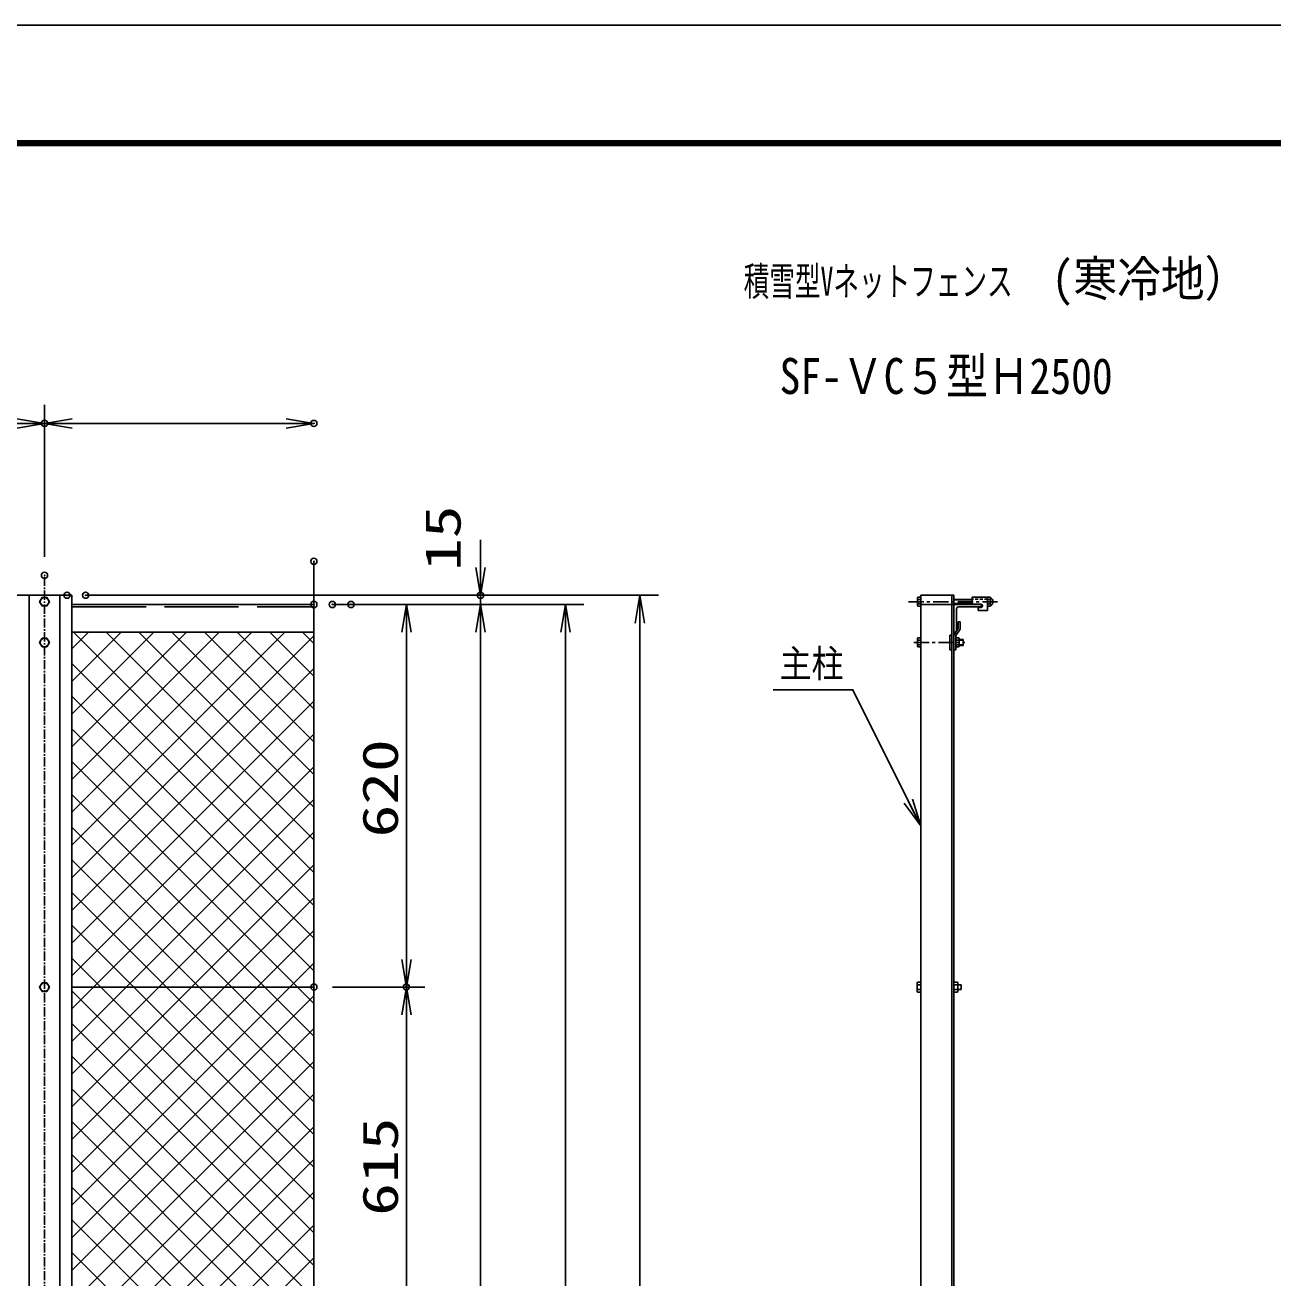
# Model space of a CAD drawing. Units: millimetres, scale not verified. Extents: x -4455 to 4455, y -3150 to 3150.
# Drawn here: x -1584 to 438, y 1120 to 3150 of the extents above; entities that cross this region are included whole.
import ezdxf
from ezdxf.enums import TextEntityAlignment as Align

# ---------------------------------------------------------------- set-up
doc = ezdxf.new("R2010")
doc.units = ezdxf.units.MM
doc.header["$LTSCALE"] = 20
doc.header["$PDMODE"] = 32
doc.header["$PDSIZE"] = 10
for name, pattern in [('DASHED', [7.5, 6, -1.5]), ('USER1', [1.125, 0.75, -0.125, 0.125, -0.125]), ('USER2', [2, 1.25, -0.25, 0.25, -0.25]), ('USER3', [0.375, 0.25, -0.125])]:
    doc.linetypes.add(name, pattern=pattern)
for name, color, linetype, lineweight in [('0-0_1', 7, 'Continuous', 25), ('0-1_2', 7, 'Continuous', 25), ('0-2_0', 4, 'Continuous', 25), ('0-6_EXTCNT-L', 1, 'Continuous', 25), ('0-7_WAKU', 7, 'Continuous', 25)]:
    doc.layers.add(name, color=color, linetype=linetype, lineweight=lineweight)
doc.layers.add('0-3_10', color=4, linetype='Continuous')
doc.layers.add('0-5_DEFPOINTS', color=7, linetype='Continuous')
doc.styles.add('ＭＳ ゴシック', font='')
doc.styles.get('ＭＳ ゴシック').set_extended_font_data('MS Gothic')

# ---------------------------------------------------------------- blocks, each defined once
blk = doc.blocks.new('DARROWS')
at = {"layer": '0-2_0', "color": 2}
blk.add_line((0, 0), (-19.982, 0), dxfattribs=at)
blk.add_lwpolyline([(-20, -3.333), (0, 0), (-20, 3.333)], dxfattribs=at)
blk = doc.blocks.new('X33')
at = {"layer": '0-2_0'}
for p, q in [((63878.6, 94637.7), (70774.3, 101533.4)), ((63878.6, 95698.4), (69713.6, 101533.4)), ((63878.6, 96759), (68652.9, 101533.4)), ((63878.6, 97819.7), (67592.3, 101533.4)), ((63878.6, 98880.4), (66531.6, 101533.4)), ((63878.6, 99941), (65470.9, 101533.4)), ((63878.6, 101001.7), (64410.3, 101533.4)), ((71718.6, 93744.4), (63929.6, 101533.4)), ((71718.6, 94805.1), (64990.3, 101533.4)), ((71718.6, 95865.7), (66050.9, 101533.4)), ((71718.6, 96926.4), (67111.6, 101533.4)), ((71718.6, 97987), (68172.2, 101533.4)), ((71718.6, 99047.7), (69232.9, 101533.4)), ((71718.6, 100108.4), (70293.6, 101533.4)), ((71718.6, 101169), (71354.2, 101533.4)), ((63878.6, 93577.1), (71718.6, 101417.1)), ((71718.6, 92683.7), (63878.6, 100523.8)), ((63878.6, 92516.4), (71718.6, 100356.4)), ((71718.6, 91623.1), (63878.6, 99463.1)), ((63878.6, 91455.7), (71718.6, 99295.8)), ((71718.6, 90562.4), (63878.6, 98402.4)), ((63878.6, 90395.1), (71718.6, 98235.1)), ((71718.6, 89501.8), (63878.6, 97341.8)), ((63878.6, 89334.4), (71718.6, 97174.4)), ((71718.6, 88441.1), (63878.6, 96281.1)), ((63878.6, 88273.8), (71718.6, 96113.8)), ((71718.6, 87380.4), (63878.6, 95220.5)), ((63878.6, 87213.1), (71718.6, 95053.1)), ((71718.6, 86319.8), (63878.6, 94159.8)), ((63878.6, 86152.4), (71718.6, 93992.5)), ((71718.6, 85259.1), (63878.6, 93099.1)), ((63878.6, 85091.8), (71718.6, 92931.8)), ((71718.6, 84198.5), (63878.6, 92038.5)), ((63878.6, 84031.1), (71718.6, 91871.1)), ((71718.6, 83137.8), (63878.6, 90977.8)), ((63878.6, 82970.5), (71718.6, 90810.5)), ((71718.6, 82077.1), (63878.6, 89917.2)), ((63878.6, 81909.8), (71718.6, 89749.8)), ((71718.6, 81016.5), (63878.6, 88856.5)), ((63878.6, 80849.1), (71718.6, 88689.2)), ((71718.6, 79955.8), (63878.6, 87795.8)), ((63878.6, 79788.5), (71718.6, 87628.5)), ((71718.6, 78895.2), (63878.6, 86735.2)), ((63878.6, 78727.8), (71718.6, 86567.8)), ((71718.6, 77834.5), (63878.6, 85674.5)), ((63878.6, 77667.2), (71718.6, 85507.2)), ((71718.6, 76773.8), (63878.6, 84613.8)), ((63878.6, 76606.5), (71718.6, 84446.5)), ((71718.6, 75713.2), (63878.6, 83553.2)), ((63878.6, 75545.8), (71718.6, 83385.9)), ((71718.6, 74652.5), (63878.6, 82492.5)), ((63878.6, 74485.2), (71718.6, 82325.2)), ((71718.6, 73591.9), (63878.6, 81431.9)), ((63878.6, 73424.5), (71718.6, 81264.5))]:
    blk.add_line(p, q, dxfattribs=at)

msp = doc.modelspace()

# ---------------------------------------------------------------- linework, layer by layer
at = {"layer": '0-0_1', "color": 4}
for p, q in [((-1116.12, 2281.17), (-1116.12, 2196.53)), ((-1116.12, 2196.53), (-1116.11, 41.47)), ((-70.44, 2153.51), (-63.84, 2153.51)), ((-70.44, 2145.83), (-63.84, 2145.83))]:
    msp.add_line(p, q, dxfattribs=at)
at = {"layer": '0-0_1', "color": 4, "linetype": 'USER1'}
msp.add_line((-1552.61, -593.83), (-1552.61, 2258.48), dxfattribs=at)
at = {"layer": '0-0_1'}
for p, q in [((-1577.62, 2226.17), (-1577.62, -593.83)), ((-1527.62, -593.83), (-1527.62, 2226.17)), ((-1508.11, -593.83), (-1508.11, 2226.17)), ((-132.72, 2226.17), (-132.72, -593.83)), ((-82.22, -593.83), (-82.22, 2226.17)), ((-78.72, -593.83), (-78.72, 2226.17)), ((-1508.11, 2211.17), (-1116.12, 2211.17)), ((-71.72, 2172.17), (-78.72, 2161.67)), ((-71.72, 2183.17), (-71.72, 2172.17)), ((-71.72, 2183.17), (-68.52, 2183.17)), ((-68.52, 2183.17), (-68.52, 2171.2)), ((-1508.11, 2166.17), (-1116.11, 2166.17)), ((-85.52, 2161.67), (-82.22, 2161.67)), ((-85.52, 2161.67), (-85.52, 2137.67)), ((-78.72, 2161.67), (-78.72, 2137.67)), ((-68.52, 2171.2), (-75.52, 2160.7)), ((-75.52, 2160.7), (-75.52, 2137.67)), ((-70.44, 2154.47), (-63.84, 2154.47)), ((-63.84, 2154.47), (-63.84, 2144.87)), ((-85.52, 2137.67), (-82.22, 2137.67)), ((-78.72, 2137.67), (-75.52, 2137.67)), ((-70.44, 2144.87), (-63.84, 2144.87)), ((-1116.11, 1591.17), (-1508.11, 1591.17))]:
    msp.add_line(p, q, dxfattribs=at)
at = {"layer": '0-0_1', "color": 4, "linetype": 'USER2'}
for p, q in [((-152.72, 2215.67), (-7.97, 2215.67)), ((-144.05, 2149.67), (-60.99, 2149.67))]:
    msp.add_line(p, q, dxfattribs=at)
at = {"layer": '0-0_1', "linetype": 'DASHED'}
msp.add_line((-1508.11, 2207.17), (-1116.12, 2207.17), dxfattribs=at)
at = {"layer": '0-0_1'}
msp.add_arc((-22.18, 2215.55), 6.88, 294.0287, 66.50071, dxfattribs=at)
at = {"layer": '0-1_2'}
for p, q in [((-137.81, 2221.97), (-137.25, 2222.94)), ((-137.81, 2221.97), (-137.81, 2209.39)), ((-132.72, 2222.94), (-137.25, 2222.94)), ((-132.72, 2219.31), (-137.24, 2219.31)), ((-132.72, 2222.94), (-132.72, 2208.42)), ((-132.62, 2218.45), (-132.62, 2203.92)), ((-78.72, 2219.32), (-49.51, 2219.32)), ((-24.51, 2222.9), (-24.51, 2208.43)), ((-24.51, 2222.9), (-20, 2222.9)), ((-24.51, 2219.28), (-19.95, 2219.28)), ((-24.51, 2219.28), (-24.51, 2212.05)), ((-19.44, 2221.93), (-20, 2222.9)), ((-19.44, 2221.93), (-19.44, 2209.4)), ((-137.81, 2209.39), (-137.25, 2208.42)), ((-132.72, 2212.05), (-137.25, 2212.05)), ((-132.72, 2208.42), (-137.25, 2208.42)), ((-78.72, 2212.09), (-49.51, 2212.09)), ((-24.51, 2212.05), (-20, 2212.05)), ((-24.51, 2208.43), (-20, 2208.43)), ((-19.44, 2209.4), (-20, 2208.43)), ((-1548.62, 2156.59), (-1556.62, 2156.59)), ((-1544.62, 2149.67), (-1548.62, 2156.59)), ((-137.81, 2155.97), (-137.25, 2156.94)), ((-137.81, 2155.97), (-137.81, 2143.39)), ((-132.72, 2156.94), (-137.25, 2156.94)), ((-132.72, 2153.31), (-137.24, 2153.31)), ((-132.72, 2156.94), (-132.72, 2142.42)), ((-75.52, 2156.93), (-71, 2156.93)), ((-75.52, 2156.93), (-75.52, 2142.4)), ((-75.52, 2153.3), (-71, 2153.3)), ((-70.44, 2155.96), (-71, 2156.93)), ((-70.44, 2155.96), (-70.44, 2143.38)), ((-1556.62, 2142.74), (-1548.62, 2142.74)), ((-1548.62, 2142.74), (-1544.62, 2149.67)), ((-137.81, 2143.39), (-137.25, 2142.42)), ((-132.72, 2146.05), (-137.25, 2146.05)), ((-132.72, 2142.42), (-137.25, 2142.42)), ((-75.52, 2146.03), (-71, 2146.03)), ((-75.52, 2142.4), (-71, 2142.4)), ((-70.44, 2143.38), (-71, 2142.4)), ((-1556.61, 1598.1), (-1560.61, 1591.17)), ((-1560.61, 1591.17), (-1556.61, 1584.24)), ((-1548.61, 1598.1), (-1556.61, 1598.1)), ((-1556.61, 1584.24), (-1548.61, 1584.24)), ((-1544.61, 1591.17), (-1548.61, 1598.1)), ((-1548.61, 1584.24), (-1544.61, 1591.17)), ((-138.32, 1598.1), (-137.7, 1599.17)), ((-138.32, 1584.24), (-138.32, 1598.1)), ((-138.32, 1584.24), (-137.7, 1583.17)), ((-132.72, 1599.17), (-137.7, 1599.17)), ((-132.72, 1595.17), (-137.7, 1595.17)), ((-132.72, 1587.17), (-137.7, 1587.17)), ((-78.72, 1599.17), (-72.94, 1599.17)), ((-78.72, 1595.17), (-72.94, 1595.17)), ((-78.72, 1587.17), (-72.94, 1587.17)), ((-72.32, 1598.1), (-72.94, 1599.17)), ((-72.32, 1584.24), (-72.94, 1583.17)), ((-72.32, 1584.24), (-72.32, 1598.1)), ((-67.25, 1595.17), (-72.32, 1595.17)), ((-67.25, 1587.17), (-72.32, 1587.17)), ((-67.25, 1587.17), (-67.25, 1595.17)), ((-132.72, 1583.17), (-137.7, 1583.17)), ((-78.72, 1583.17), (-72.94, 1583.17))]:
    msp.add_line(p, q, dxfattribs=at)
at = {"layer": '0-1_2', "color": 4}
for p, q in [((-78.72, 2218.6), (-49.51, 2218.6)), ((-78.72, 2212.81), (-49.51, 2212.82))]:
    msp.add_line(p, q, dxfattribs=at)
at = {"layer": '0-1_2'}
msp.add_lwpolyline([(-1544.61, 2215.67), (-1548.61, 2222.59), (-1556.61, 2222.59), (-1560.61, 2215.67), (-1556.61, 2208.74), (-1548.61, 2208.74)], close=True, dxfattribs=at)
msp.add_lwpolyline([(-1556.62, 2156.59), (-1560.62, 2149.67), (-1556.62, 2142.74)], dxfattribs=at)
for centre in [(-1552.61, 2215.67), (-1552.62, 2149.67), (-1552.61, 1591.17)]:
    msp.add_circle(centre, 6.93, dxfattribs=at)
for centre, radius, start, end in [((-125.83, 2215.68), 11.98, 162.34599, 197.64446), ((-131.24, 2221.97), 6.57, 180.00005, 203.88695), ((-32.49, 2215.78), 13.02, 343.38898, 15.69304), ((-25.98, 2221.93), 6.57, 336.37143, 0.00012), ((-131.24, 2209.39), 6.57, 156.11459, 180.00005), ((-25.98, 2209.4), 6.54, 0.00012, 23.96517), ((-125.83, 2149.68), 11.98, 162.34599, 197.64446), ((-131.24, 2155.97), 6.57, 180.00005, 203.88695), ((-77, 2155.96), 6.57, 336.11305, 359.99995), ((-82.41, 2149.67), 11.98, 342.35554, 17.65401), ((-131.24, 2143.39), 6.57, 156.11459, 180.00005), ((-77, 2143.38), 6.57, 359.99995, 23.88541), ((-131.09, 1598.1), 7.23, 179.99992, 203.88486), ((-125.13, 1591.17), 13.19, 162.35463, 197.65355), ((-131.09, 1584.24), 7.23, 156.1122, 179.99992), ((-79.55, 1598.1), 7.23, 336.12625, 0), ((-85.57, 1591.17), 13.25, 342.41266, 17.55417), ((-79.55, 1584.24), 7.23, 0, 23.88957)]:
    msp.add_arc(centre, radius, start, end, dxfattribs=at)
at = {"layer": '0-2_0', "color": 1}
for p, q in [((-1552.61, 2288.48), (-1552.61, 2534.5)), ((-1486.11, 2226.17), (-816.04, 2226.17)), ((-1056.12, 2211.17), (-816.04, 2211.17)), ((-1026.12, 2211.17), (-816.04, 2211.17))]:
    msp.add_line(p, q, dxfattribs=at)
at = {"layer": '0-2_0', "color": 2}
for p, q in [((-846.04, 2271.17), (-846.04, 2316.17)), ((-846.04, 2211.17), (-846.04, 2226.17)), ((-846.04, 2166.17), (-846.04, -213.83)), ((-846.04, 2166.17), (-846.04, 2121.17))]:
    msp.add_line(p, q, dxfattribs=at)
at = {"layer": '0-2_0', "color": 7}
for p, q in [((-1597.12, 2226.17), (-1508.11, 2226.17)), ((-132.72, 2226.17), (-78.72, 2226.17)), ((-24.51, 2222.97), (-24.51, 2201.37)), ((-132.72, 2211.17), (-78.72, 2211.17)), ((-78.72, 2211.17), (-33.72, 2211.17)), ((-78.72, 2160.87), (-78.72, 2205.87)), ((-74.72, 2169.17), (-74.72, 2204.17)), ((-71.72, 2207.17), (-36.72, 2207.17)), ((-35.11, 2211.57), (-49.51, 2211.57)), ((-39.51, 2206.37), (-39.51, 2201.37)), ((-35.11, 2206.37), (-39.51, 2206.37)), ((-24.51, 2201.37), (-39.51, 2201.37)), ((-33.72, 2211.17), (-33.72, 2210.17)), ((-77.72, 2166.17), (-78.72, 2166.17))]:
    msp.add_line(p, q, dxfattribs=at)
at = {"layer": '0-2_0', "color": 7, "linetype": 'USER3'}
msp.add_line((-24.51, 2219.77), (-49.51, 2219.77), dxfattribs=at)
at = {"layer": '0-2_0', "color": 7}
msp.add_lwpolyline([(-24.51, 2222.97), (-49.51, 2222.97), (-49.51, 2211.57)], dxfattribs=at)
for centre, radius, start, end in [((-71.72, 2204.17), 3, 90, 180), ((-36.72, 2210.17), 3, 270, 360), ((-35.11, 2208.97), 2.6, 270, 90), ((-77.72, 2169.17), 3, 270, 0)]:
    msp.add_arc(centre, radius, start, end, dxfattribs=at)
at = {"layer": '0-5_DEFPOINTS'}
for p in [(-1552.61, 2504.5), (-1116.12, 2504.5), (-1116.12, 2281.17), (-1552.61, 2258.48), (-1516.11, 2226.17), (-1486.11, 2226.17), (-1116.12, 2211.17), (-1086.12, 2211.17), (-1056.12, 2211.17), (-846.04, 2226.17), (-1116.11, 1591.17), (-966.11, 1591.17)]:
    msp.add_point(p, dxfattribs=at)
at = {"layer": '0-6_EXTCNT-L'}
for p, q in [((-1552.61, 2288.48), (-1552.61, 2534.5)), ((-1456.11, 2226.17), (-557.64, 2226.17)), ((-1086.12, 2211.17), (-936.11, 2211.17)), ((-1026.12, 2211.17), (-678.5, 2211.17)), ((-1086.11, 1591.17), (-936.11, 1591.17)), ((-1086.11, 1591.17), (-936.11, 1591.17))]:
    msp.add_line(p, q, dxfattribs=at)
at = {"layer": '0-6_EXTCNT-L', "color": 2}
for p, q in [((-1507.61, 2504.5), (-1161.12, 2504.5)), ((-587.64, 2181.17), (-587.64, -548.83)), ((-966.11, 2166.17), (-966.11, 1636.17)), ((-708.5, 2166.17), (-708.5, -243.83)), ((-966.11, 1546.17), (-966.11, 1021.17))]:
    msp.add_line(p, q, dxfattribs=at)
at = {"layer": '0-6_EXTCNT-L', "color": 4}
msp.add_lwpolyline([(-371.99, 2072.96), (-242.65, 2072.96), (-134.06, 1855.02)], dxfattribs=at)
at = {"layer": '0-7_WAKU', "color": 3}
msp.add_lwpolyline([(-4455.05, 3150.01), (4454.95, 3150.01), (4454.95, -3149.99), (-4455.05, -3149.99)], close=True, dxfattribs=at)
at = {"layer": '0-7_WAKU'}
for points in [[(-4155.05, 2962.51), (4154.95, 2962.51), (4154.95, -2962.49), (-4155.05, -2962.49)], [(-4153.17, 2960.64), (4153.08, 2960.64), (4153.08, -2960.61), (-4153.17, -2960.61)], [(-4151.3, 2958.76), (4151.2, 2958.76), (4151.2, -2958.74), (-4151.3, -2958.74)], [(-4149.42, 2956.89), (4149.33, 2956.89), (4149.33, -2956.86), (-4149.42, -2956.86)], [(-4147.55, 2955.01), (4147.45, 2955.01), (4147.45, -2954.99), (-4147.55, -2954.99)]]:
    msp.add_lwpolyline(points, close=True, dxfattribs=at)

# ---------------------------------------------------------------- block references
at = {"layer": '0-2_0', "xscale": 2.25, "yscale": 2.25}
msp.add_blockref('DARROWS', (-1552.61, 2504.5), dxfattribs=at)
for p, rotation in [((-846.04, 2226.17), 270), ((-846.04, 2211.17), 90), ((-846.04, 2211.17), 90)]:
    msp.add_blockref('DARROWS', p, dxfattribs=dict(at, rotation=rotation))
at = {"layer": '0-6_EXTCNT-L', "xscale": 2.25, "yscale": 2.25}
for p, rotation in [((-1552.61, 2504.5), 180), ((-587.64, 2226.17), 90), ((-966.11, 2211.17), 90), ((-708.5, 2211.17), 90), ((-132.72, 1852.33), 296.48389), ((-966.11, 1591.17), 270), ((-966.11, 1591.17), 90)]:
    msp.add_blockref('DARROWS', p, dxfattribs=dict(at, rotation=rotation))
at = {"layer": '0-6_EXTCNT-L'}
for name, p, xscale, yscale in [('DARROWS', (-1116.12, 2504.5), 2.25, 2.25), ('X33', (-4702.04, -2910.5), 0.05, 0.05)]:
    msp.add_blockref(name, p, dxfattribs=dict(at, xscale=xscale, yscale=yscale))

# ---------------------------------------------------------------- texts
at = {"layer": '0-0_1', "color": 4, "style": 'ＭＳ ゴシック', "width": 0.85}
msp.add_text('主柱', height=44.66, dxfattribs=at).set_placement((-361.38, 2079.74), align=Align.BOTTOM_LEFT)
at = {"layer": '0-2_0', "color": 3, "style": 'ＭＳ ゴシック', "width": 1.35}
msp.add_text('15', height=57.77, rotation=90, dxfattribs=at).set_placement((-860.94, 2265.5), align=Align.BOTTOM_LEFT)
at = {"layer": '0-3_10', "style": 'ＭＳ ゴシック'}
for s, height, width, p in [('積雪型Vネットフェンス', 46.83, 0.65, (-419.53, 2697.47)), ('SF-ＶC５型Ｈ2500', 58.28, 0.85, (-361.38, 2534.78))]:
    msp.add_text(s, height=height, dxfattribs=dict(at, width=width)).set_placement(p, align=Align.BOTTOM_LEFT)
at = {"layer": '0-6_EXTCNT-L', "color": 4, "style": 'ＭＳ ゴシック', "width": 0.9}
msp.add_text('(寒冷地）', height=57.73, dxfattribs=at).set_placement((79.49, 2693.02), align=Align.BOTTOM_LEFT)
at = {"layer": '0-6_EXTCNT-L', "color": 3, "style": 'ＭＳ ゴシック', "width": 1.35}
for s, p in [('620', (-962.51, 1833.67)), ('615', (-962.51, 1220.67))]:
    msp.add_text(s, height=57.77, rotation=90, dxfattribs=at).set_placement(p, align=Align.BOTTOM_LEFT)

doc.saveas('drawing.dxf')
